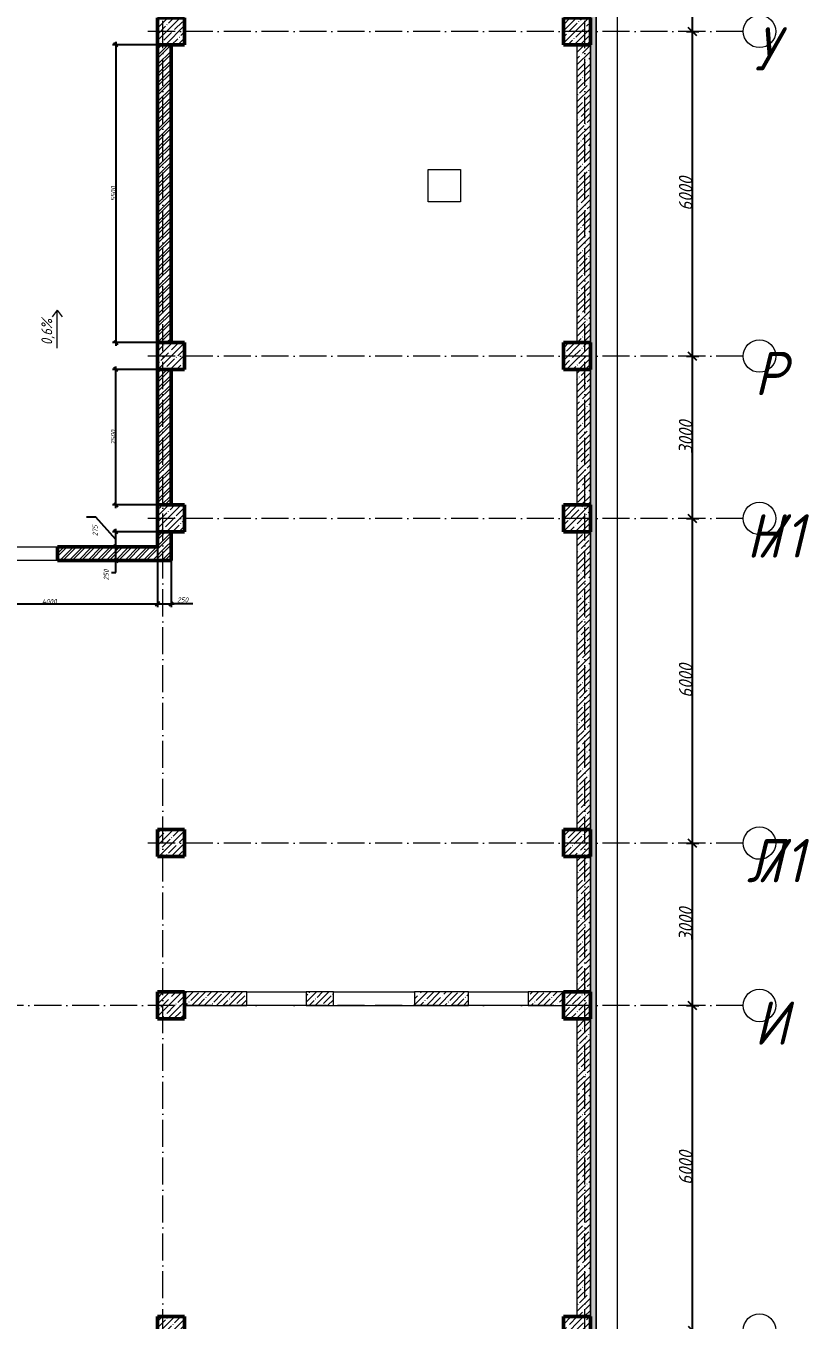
# Model space of a CAD drawing. Header units: millimetres. Extents: x -606178 to 312196, y -19338 to 632709.
# Drawn here: x -509250 to -494775, y 462310 to 486227 of the extents above; entities that cross this region are included whole.
import ezdxf

# ---------------------------------------------------------------- set-up
doc = ezdxf.new("R2010")
doc.units = ezdxf.units.MM
doc.linetypes.add('50_200_ШТРИХ_1Т_ш5_п1_п1_', pattern=[700, 500, -100, 0, -100])
for name, color, linetype, lineweight in [('A-____-____-DIMS', 7, 'Continuous', 9), ('A-DOOR-____-OTLN', 7, 'Continuous', 9), ('A-FLOR-____-OTLN', 7, 'Continuous', 9), ('A-WALL-____-MCUT', 7, 'Continuous', 13), ('A-WALL-____-MCUT-1', 7, 'Continuous', 9), ('A-WALL-____-MCUT-2', 7, 'Continuous', 50), ('A-WALL-____-MCUT-3', 7, 'Continuous', 9), ('A-WALL-____-OTLN', 7, 'Continuous', 9), ('A-WALL-____-PATT-1', 7, 'Continuous', 9), ('A-WALL-FNSH-MCUT-1', 7, 'Continuous', 9), ('G-____-____-DIMS', 7, 'Continuous', 9), ('S-COLS-____-MCUT', 7, 'Continuous', 50), ('S-COLS-____-OTLN', 7, 'Continuous', 9), ('S-GRID-____-IDEN', 7, 'Continuous', 9), ('S-GRID-____-OTLN-1', 7, '50_200_ШТРИХ_1Т_ш5_п1_п1_', 9)]:
    doc.layers.add(name, color=color, linetype=linetype, lineweight=lineweight)
for name, color, linetype, lineweight, true_color in [('A-DOOR-____-OTLN-1', 7, 'Continuous', 9, 0xffffff), ('A-WALL-____-OTLN-1', 7, 'Continuous', 9, 0x800000), ('A-WALL-____-PATT-2', 7, 'Continuous', 9, 0x787878)]:
    doc.layers.add(name, color=color, linetype=linetype, lineweight=lineweight, true_color=true_color)
doc.styles.add('ISOCPEUR_I', font='isocpeui.ttf', dxfattribs={"width": 0.9, "height": 2.5})
doc.styles.add('ISOCPEUR_I_5', font='isocpeui.ttf', dxfattribs={"width": 0.85, "height": 2.1})
doc.styles.add('ISOCPEUR_I_7', font='isocpeui.ttf', dxfattribs={"width": 0.9, "height": 90})
doc.styles.add('ISOCPEUR_I_9', font='isocpeui.ttf', dxfattribs={"width": 0.9, "height": 250})
doc.dimstyles.new('ISO-1_8_0_9К_СРЕДНИЙ_Кладочные', dxfattribs={"dimscale": 304.8, "dimtxt": 89.638306, "dimasz": 0.246063, "dimexe": 0.19685, "dimexo": 0, "dimgap": 0, "dimtad": 1, "dimdec": 3, "dimrnd": 0.001, "dimdsep": 46, "dimtxsty": 'ISOCPEUR_I_7', "dimblk1": 'OBLIQUE', "dimblk2": 'OBLIQUE', "dimsah": 1, "dimcen": 0.09, "dimdle": 0.19685, "dimazin": 0, "dimtfac": 1, "dimtdec": 4, "dimtix": 1, "dimtmove": 2, "dimatfit": 3, "dimfxl": 1, "dimtvp": 1, "dimtolj": 1, "dimtzin": 0, "dimarcsym": 2})
doc.dimstyles.new('ISO-1_8_0_9К_СРЕДНИЙ_Кладочные_2', dxfattribs={"dimscale": 304.8, "dimtxt": 89.638306, "dimasz": 0.246063, "dimexe": 0.19685, "dimexo": 0, "dimgap": 0, "dimtad": 1, "dimdec": 3, "dimrnd": 0.001, "dimdsep": 46, "dimtxsty": 'ISOCPEUR_I_7', "dimblk1": 'OBLIQUE', "dimblk2": 'OBLIQUE', "dimsah": 1, "dimcen": 0.09, "dimdle": 0.19685, "dimazin": 0, "dimtfac": 1, "dimtdec": 4, "dimtix": 1, "dimtmove": 1, "dimatfit": 3, "dimfxl": 1, "dimtvp": 1, "dimtolj": 1, "dimtzin": 0, "dimarcsym": 2})
doc.dimstyles.new('ISO-2_5_0_9К_БОЛЬШОЙ_ОСИ', dxfattribs={"dimscale": 304.8, "dimtxt": 248.995294, "dimasz": 0.492126, "dimexe": 0.393701, "dimexo": 0, "dimgap": 0, "dimtad": 1, "dimdec": 0, "dimzin": 0, "dimdsep": 46, "dimtxsty": 'ISOCPEUR_I_9', "dimblk1": 'OBLIQUE', "dimblk2": 'OBLIQUE', "dimsah": 1, "dimcen": 0.09, "dimdle": 0.393701, "dimazin": 0, "dimtfac": 1, "dimtdec": 4, "dimtix": 1, "dimtmove": 0, "dimatfit": 3, "dimfxl": 1, "dimtvp": 1, "dimtolj": 1, "dimtzin": 0, "dimarcsym": 2})
pattern_1 = [(45, (-600067.05, 451794.26), (-114.04925, 114.04925), []), (45, (-599953, 451794.26), (-114.04925, 114.04925), [201.612, -40.322, 3.353, -36.97])]
pattern_2 = [(45, (-600067.05, 451794.26), (-85.53659, 85.53659), []), (45, (-600010.02, 451794.26), (-85.53659, 85.53659), [])]

# ---------------------------------------------------------------- blocks, each defined once
blk = doc.blocks.new('BSC_Колонна _Прямоугольная - 500х500-V30-АР1_Кладочный план подвала в осях 1-64_А-ГГ')
at = {"layer": 'S-COLS-____-OTLN'}
h = blk.add_hatch(dxfattribs=at)
h.set_pattern_fill('FP_41', color=256, style=0, pattern_type=2)
h.set_pattern_definition([(45, (-101000, -16331.04), (-114.04925, 114.04925), []), (45, (-100885.95, -16331.04), (-114.04925, 114.04925), [201.613, -40.323, 3.353, -36.97])])
h.paths.add_polyline_path([(-250, -250), (250, -250), (250, 250), (-250, 250)], flags=0)
at = {"layer": 'S-COLS-____-MCUT'}
for p, q in [((250, 250), (-250, 250)), ((-250, 250), (-250, -250)), ((250, -250), (250, 250)), ((-250, -250), (250, -250))]:
    blk.add_line(p, q, dxfattribs=at)
blk = doc.blocks.new('BSC_Колонна _Прямоугольная - 500х500-V31-АР1_Кладочный план подвала в осях 1-64_А-ГГ')
at = {"layer": 'S-COLS-____-OTLN'}
h = blk.add_hatch(dxfattribs=at)
h.set_pattern_fill('FP_42', color=256, style=0, pattern_type=2)
h.set_pattern_definition([(45, (-93500, -16331.04), (-114.04925, 114.04925), []), (45, (-93385.95, -16331.04), (-114.04925, 114.04925), [201.613, -40.323, 3.353, -36.97])])
h.paths.add_polyline_path([(-250, -250), (250, -250), (250, 250), (-250, 250)], flags=0)
at = {"layer": 'S-COLS-____-MCUT'}
for p, q in [((250, 250), (-250, 250)), ((-250, 250), (-250, -250)), ((250, -250), (250, 250)), ((-250, -250), (250, -250))]:
    blk.add_line(p, q, dxfattribs=at)
blk = doc.blocks.new('BSC_Колонна _Прямоугольная - 500х500-V32-АР1_Кладочный план подвала в осях 1-64_А-ГГ')
at = {"layer": 'S-COLS-____-OTLN'}
h = blk.add_hatch(dxfattribs=at)
h.set_pattern_fill('FP_43', color=256, style=0, pattern_type=2)
h.set_pattern_definition([(45, (-101000, -25331.04), (-114.04925, 114.04925), []), (45, (-100885.95, -25331.04), (-114.04925, 114.04925), [201.613, -40.323, 3.353, -36.97])])
h.paths.add_polyline_path([(-250, -250), (250, -250), (250, 250), (-250, 250)], flags=0)
at = {"layer": 'S-COLS-____-MCUT'}
for p, q in [((250, 250), (-250, 250)), ((-250, 250), (-250, -250)), ((250, -250), (250, 250)), ((-250, -250), (250, -250))]:
    blk.add_line(p, q, dxfattribs=at)
blk = doc.blocks.new('BSC_Колонна _Прямоугольная - 500х500-V33-АР1_Кладочный план подвала в осях 1-64_А-ГГ')
at = {"layer": 'S-COLS-____-OTLN'}
h = blk.add_hatch(dxfattribs=at)
h.set_pattern_fill('FP_44', color=256, style=0, pattern_type=2)
h.set_pattern_definition([(45, (-93500, -25331.04), (-114.04925, 114.04925), []), (45, (-93385.95, -25331.04), (-114.04925, 114.04925), [201.613, -40.323, 3.353, -36.97])])
h.paths.add_polyline_path([(-250, -250), (250, -250), (250, 250), (-250, 250)], flags=0)
at = {"layer": 'S-COLS-____-MCUT'}
for p, q in [((250, 250), (-250, 250)), ((-250, 250), (-250, -250)), ((250, -250), (250, 250)), ((-250, -250), (250, -250))]:
    blk.add_line(p, q, dxfattribs=at)
blk = doc.blocks.new('BSC_Колонна _Прямоугольная - 500х500-V34-АР1_Кладочный план подвала в осях 1-64_А-ГГ')
at = {"layer": 'S-COLS-____-OTLN'}
h = blk.add_hatch(dxfattribs=at)
h.set_pattern_fill('FP_45', color=256, style=0, pattern_type=2)
h.set_pattern_definition([(45, (-101000, -34331.04), (-114.04925, 114.04925), []), (45, (-100885.95, -34331.04), (-114.04925, 114.04925), [201.613, -40.323, 3.353, -36.97])])
h.paths.add_polyline_path([(-250, -250), (250, -250), (250, 250), (-250, 250)], flags=0)
at = {"layer": 'S-COLS-____-MCUT'}
for p, q in [((250, 250), (-250, 250)), ((-250, 250), (-250, -250)), ((250, -250), (250, 250)), ((-250, -250), (250, -250))]:
    blk.add_line(p, q, dxfattribs=at)
blk = doc.blocks.new('BSC_Колонна _Прямоугольная - 500х500-V35-АР1_Кладочный план подвала в осях 1-64_А-ГГ')
at = {"layer": 'S-COLS-____-OTLN'}
h = blk.add_hatch(dxfattribs=at)
h.set_pattern_fill('FP_46', color=256, style=0, pattern_type=2)
h.set_pattern_definition([(45, (-93500, -34331.04), (-114.04925, 114.04925), []), (45, (-93385.95, -34331.04), (-114.04925, 114.04925), [201.613, -40.323, 3.353, -36.97])])
h.paths.add_polyline_path([(-250, -250), (250, -250), (250, 250), (-250, 250)], flags=0)
at = {"layer": 'S-COLS-____-MCUT'}
for p, q in [((250, 250), (-250, 250)), ((-250, 250), (-250, -250)), ((250, -250), (250, 250)), ((-250, -250), (250, -250))]:
    blk.add_line(p, q, dxfattribs=at)
blk = doc.blocks.new('BSC_Колонна _Прямоугольная - 500х500-V38-АР1_Кладочный план подвала в осях 1-64_А-ГГ')
at = {"layer": 'S-COLS-____-OTLN'}
h = blk.add_hatch(dxfattribs=at)
h.set_pattern_fill('FP_49', color=256, style=0, pattern_type=2)
h.set_pattern_definition([(45, (-101000, -19331.04), (-114.04925, 114.04925), []), (45, (-100885.95, -19331.04), (-114.04925, 114.04925), [201.613, -40.323, 3.353, -36.97])])
h.paths.add_polyline_path([(-250, -250), (250, -250), (250, 250), (-250, 250)], flags=0)
at = {"layer": 'S-COLS-____-MCUT'}
for p, q in [((250, 250), (-250, 250)), ((-250, 250), (-250, -250)), ((250, -250), (250, 250)), ((-250, -250), (250, -250))]:
    blk.add_line(p, q, dxfattribs=at)
blk = doc.blocks.new('BSC_Колонна _Прямоугольная - 500х500-V39-АР1_Кладочный план подвала в осях 1-64_А-ГГ')
at = {"layer": 'S-COLS-____-OTLN'}
h = blk.add_hatch(dxfattribs=at)
h.set_pattern_fill('FP_50', color=256, style=0, pattern_type=2)
h.set_pattern_definition([(45, (-93500, -19331.04), (-114.04925, 114.04925), []), (45, (-93385.95, -19331.04), (-114.04925, 114.04925), [201.613, -40.323, 3.353, -36.97])])
h.paths.add_polyline_path([(-250, -250), (250, -250), (250, 250), (-250, 250)], flags=0)
at = {"layer": 'S-COLS-____-MCUT'}
for p, q in [((250, 250), (-250, 250)), ((-250, 250), (-250, -250)), ((250, -250), (250, 250)), ((-250, -250), (250, -250))]:
    blk.add_line(p, q, dxfattribs=at)
blk = doc.blocks.new('BSC_Колонна _Прямоугольная - 500х500-V40-АР1_Кладочный план подвала в осях 1-64_А-ГГ')
at = {"layer": 'S-COLS-____-OTLN'}
h = blk.add_hatch(dxfattribs=at)
h.set_pattern_fill('FP_51', color=256, style=0, pattern_type=2)
h.set_pattern_definition([(45, (-101000, -28331.04), (-114.04925, 114.04925), []), (45, (-100885.95, -28331.04), (-114.04925, 114.04925), [201.613, -40.323, 3.353, -36.97])])
h.paths.add_polyline_path([(-250, -250), (250, -250), (250, 250), (-250, 250)], flags=0)
at = {"layer": 'S-COLS-____-MCUT'}
for p, q in [((250, 250), (-250, 250)), ((-250, 250), (-250, -250)), ((250, -250), (250, 250)), ((-250, -250), (250, -250))]:
    blk.add_line(p, q, dxfattribs=at)
blk = doc.blocks.new('BSC_Колонна _Прямоугольная - 500х500-V41-АР1_Кладочный план подвала в осях 1-64_А-ГГ')
at = {"layer": 'S-COLS-____-OTLN'}
h = blk.add_hatch(dxfattribs=at)
h.set_pattern_fill('FP_52', color=256, style=0, pattern_type=2)
h.set_pattern_definition([(45, (-93500, -28331.04), (-114.04925, 114.04925), []), (45, (-93385.95, -28331.04), (-114.04925, 114.04925), [201.613, -40.323, 3.353, -36.97])])
h.paths.add_polyline_path([(-250, -250), (250, -250), (250, 250), (-250, 250)], flags=0)
at = {"layer": 'S-COLS-____-MCUT'}
for p, q in [((250, 250), (-250, 250)), ((-250, 250), (-250, -250)), ((250, -250), (250, 250)), ((-250, -250), (250, -250))]:
    blk.add_line(p, q, dxfattribs=at)
blk = doc.blocks.new('BSC_Колонна _Прямоугольная - 500х500-V81-АР1_Кладочный план подвала в осях 1-64_А-ГГ')
at = {"layer": 'S-COLS-____-OTLN'}
h = blk.add_hatch(dxfattribs=at)
h.set_pattern_fill('FP_93', color=256, style=0, pattern_type=2)
h.set_pattern_definition([(45, (-101000, -10331.04), (-114.04925, 114.04925), []), (45, (-100885.95, -10331.04), (-114.04925, 114.04925), [201.613, -40.323, 3.353, -36.97])])
h.paths.add_polyline_path([(-250, -250), (250, -250), (250, 250), (-250, 250)], flags=0)
at = {"layer": 'S-COLS-____-MCUT'}
for p, q in [((250, 250), (-250, 250)), ((-250, 250), (-250, -250)), ((250, -250), (250, 250)), ((-250, -250), (250, -250))]:
    blk.add_line(p, q, dxfattribs=at)
blk = doc.blocks.new('BSC_Колонна _Прямоугольная - 500х500-V82-АР1_Кладочный план подвала в осях 1-64_А-ГГ')
at = {"layer": 'S-COLS-____-OTLN'}
h = blk.add_hatch(dxfattribs=at)
h.set_pattern_fill('FP_94', color=256, style=0, pattern_type=2)
h.set_pattern_definition([(45, (-93500, -10331.04), (-114.04925, 114.04925), []), (45, (-93385.95, -10331.04), (-114.04925, 114.04925), [201.613, -40.323, 3.353, -36.97])])
h.paths.add_polyline_path([(-250, -250), (250, -250), (250, 250), (-250, 250)], flags=0)
at = {"layer": 'S-COLS-____-MCUT'}
for p, q in [((250, 250), (-250, 250)), ((-250, 250), (-250, -250)), ((250, -250), (250, 250)), ((-250, -250), (250, -250))]:
    blk.add_line(p, q, dxfattribs=at)
blk = doc.blocks.new('Проем_Дверь_Прямоугольный - 1500х2200h_проемы без заполнения-26839827-АР1_Кладочный план подвала в осях 1-64_А-ГГ')
at = {"layer": 'A-DOOR-____-OTLN-1'}
for p, q in [((750, 125), (-750, 125)), ((750, -125), (-750, -125))]:
    blk.add_line(p, q, dxfattribs=at)
blk = doc.blocks.new('Ось сетки - Круг_Ø6_00__ISO-2_5_0_9K_-25732049-АР1_Кладочный план подвала в осях 1-64_А-ГГ')
at = {"layer": 'S-GRID-____-IDEN'}
blk.add_circle((0, 0), 3, dxfattribs=at)
blk = doc.blocks.new('_Oblique')
at = {"color": 0, "linetype": 'ByBlock', "lineweight": -2}
blk.add_line((-0.5, -0.5), (0.5, 0.5), dxfattribs=at)
blk = doc.blocks.new('*D4020')
at = {"layer": 'A-____-____-DIMS', "color": 0, "lineweight": -2, "transparency": 16777216}
for p, q in [((-497039, 468125), (-496813, 468125)), ((-496933, 462005), (-496933, 468245)), ((-497039, 462125), (-496813, 462125))]:
    blk.add_line(p, q, dxfattribs=at)
at = {"layer": 'Defpoints', "color": 0, "transparency": 16777216}
for p in [(-497039, 468125), (-496933, 468125), (-497039, 462125)]:
    blk.add_point(p, dxfattribs=at)
at = {"layer": 'A-____-____-DIMS', "color": 0, "lineweight": -2, "transparency": 16777216, "xscale": 150, "yscale": 150, "zscale": 150}
for p, rotation in [((-496933, 468125), 90), ((-496933, 462125), 270)]:
    blk.add_blockref('_Oblique', p, dxfattribs=dict(at, rotation=rotation))
at = {"layer": 'A-____-____-DIMS', "color": 0, "transparency": 16777216, "insert": (-497058, 465125), "char_height": 250, "width": 758.48, "attachment_point": 5, "rotation": 90, "style": 'ISOCPEUR_I_9'}
blk.add_mtext('\\A1;6000', dxfattribs=at)
blk = doc.blocks.new('*D4021')
at = {"layer": 'A-____-____-DIMS', "color": 0, "lineweight": -2, "transparency": 16777216}
for p, q in [((-496933, 468005), (-496933, 471245)), ((-497039, 471125), (-496813, 471125)), ((-497039, 468125), (-496813, 468125))]:
    blk.add_line(p, q, dxfattribs=at)
at = {"layer": 'Defpoints', "color": 0, "transparency": 16777216}
for p in [(-497039, 471125), (-496933, 471125), (-497039, 468125)]:
    blk.add_point(p, dxfattribs=at)
at = {"layer": 'A-____-____-DIMS', "color": 0, "lineweight": -2, "transparency": 16777216, "xscale": 150, "yscale": 150, "zscale": 150}
for p, rotation in [((-496933, 471125), 90), ((-496933, 468125), 270)]:
    blk.add_blockref('_Oblique', p, dxfattribs=dict(at, rotation=rotation))
at = {"layer": 'A-____-____-DIMS', "color": 0, "transparency": 16777216, "insert": (-497058, 469625), "char_height": 250, "width": 758.48, "attachment_point": 5, "rotation": 90, "style": 'ISOCPEUR_I_9'}
blk.add_mtext('\\A1;3000', dxfattribs=at)
blk = doc.blocks.new('*D4022')
at = {"layer": 'A-____-____-DIMS', "color": 0, "lineweight": -2, "transparency": 16777216}
for p, q in [((-496933, 471005), (-496933, 477245)), ((-497039, 477125), (-496813, 477125)), ((-497039, 471125), (-496813, 471125))]:
    blk.add_line(p, q, dxfattribs=at)
at = {"layer": 'Defpoints', "color": 0, "transparency": 16777216}
for p in [(-497039, 477125), (-496933, 477125), (-497039, 471125)]:
    blk.add_point(p, dxfattribs=at)
at = {"layer": 'A-____-____-DIMS', "color": 0, "lineweight": -2, "transparency": 16777216, "xscale": 150, "yscale": 150, "zscale": 150}
for p, rotation in [((-496933, 477125), 90), ((-496933, 471125), 270)]:
    blk.add_blockref('_Oblique', p, dxfattribs=dict(at, rotation=rotation))
at = {"layer": 'A-____-____-DIMS', "color": 0, "transparency": 16777216, "insert": (-497058, 474125), "char_height": 250, "width": 758.48, "attachment_point": 5, "rotation": 90, "style": 'ISOCPEUR_I_9'}
blk.add_mtext('\\A1;6000', dxfattribs=at)
blk = doc.blocks.new('*D4023')
at = {"layer": 'A-____-____-DIMS', "color": 0, "lineweight": -2, "transparency": 16777216}
for p, q in [((-496933, 477005), (-496933, 480245)), ((-497039, 480125), (-496813, 480125)), ((-497039, 477125), (-496813, 477125))]:
    blk.add_line(p, q, dxfattribs=at)
at = {"layer": 'Defpoints', "color": 0, "transparency": 16777216}
for p in [(-497039, 480125), (-496933, 480125), (-497039, 477125)]:
    blk.add_point(p, dxfattribs=at)
at = {"layer": 'A-____-____-DIMS', "color": 0, "lineweight": -2, "transparency": 16777216, "xscale": 150, "yscale": 150, "zscale": 150}
for p, rotation in [((-496933, 480125), 90), ((-496933, 477125), 270)]:
    blk.add_blockref('_Oblique', p, dxfattribs=dict(at, rotation=rotation))
at = {"layer": 'A-____-____-DIMS', "color": 0, "transparency": 16777216, "insert": (-497058, 478625), "char_height": 250, "width": 758.48, "attachment_point": 5, "rotation": 90, "style": 'ISOCPEUR_I_9'}
blk.add_mtext('\\A1;3000', dxfattribs=at)
blk = doc.blocks.new('*D4024')
at = {"layer": 'A-____-____-DIMS', "color": 0, "lineweight": -2, "transparency": 16777216}
for p, q in [((-496933, 480005), (-496933, 486245)), ((-497039, 486125), (-496813, 486125)), ((-497039, 480125), (-496813, 480125))]:
    blk.add_line(p, q, dxfattribs=at)
at = {"layer": 'Defpoints', "color": 0, "transparency": 16777216}
for p in [(-497039, 486125), (-496933, 486125), (-497039, 480125)]:
    blk.add_point(p, dxfattribs=at)
at = {"layer": 'A-____-____-DIMS', "color": 0, "lineweight": -2, "transparency": 16777216, "xscale": 150, "yscale": 150, "zscale": 150}
for p, rotation in [((-496933, 486125), 90), ((-496933, 480125), 270)]:
    blk.add_blockref('_Oblique', p, dxfattribs=dict(at, rotation=rotation))
at = {"layer": 'A-____-____-DIMS', "color": 0, "transparency": 16777216, "insert": (-497058, 483125), "char_height": 250, "width": 758.48, "attachment_point": 5, "rotation": 90, "style": 'ISOCPEUR_I_9'}
blk.add_mtext('\\A1;6000', dxfattribs=at)
blk = doc.blocks.new('*D4025')
at = {"layer": 'A-____-____-DIMS', "color": 0, "lineweight": -2, "transparency": 16777216}
for p, q in [((-497039, 489125), (-496813, 489125)), ((-496933, 486005), (-496933, 489245)), ((-497039, 486125), (-496813, 486125))]:
    blk.add_line(p, q, dxfattribs=at)
at = {"layer": 'Defpoints', "color": 0, "transparency": 16777216}
for p in [(-497039, 489125), (-496933, 489125), (-497039, 486125)]:
    blk.add_point(p, dxfattribs=at)
at = {"layer": 'A-____-____-DIMS', "color": 0, "lineweight": -2, "transparency": 16777216, "xscale": 150, "yscale": 150, "zscale": 150}
for p, rotation in [((-496933, 489125), 90), ((-496933, 486125), 270)]:
    blk.add_blockref('_Oblique', p, dxfattribs=dict(at, rotation=rotation))
at = {"layer": 'A-____-____-DIMS', "color": 0, "transparency": 16777216, "insert": (-497058, 487625), "char_height": 250, "width": 758.48, "attachment_point": 5, "rotation": 90, "style": 'ISOCPEUR_I_9'}
blk.add_mtext('\\A1;3000', dxfattribs=at)
blk = doc.blocks.new('*D4098')
at = {"layer": 'A-____-____-DIMS', "color": 0, "lineweight": -2, "transparency": 16777216}
for p, q in [((-506817, 485875), (-507650, 485875)), ((-507590, 485935), (-507590, 480315)), ((-506817, 480375), (-507650, 480375))]:
    blk.add_line(p, q, dxfattribs=at)
at = {"layer": 'Defpoints', "color": 0, "transparency": 16777216}
for p in [(-506817, 485875), (-507590, 480375), (-506817, 480375)]:
    blk.add_point(p, dxfattribs=at)
at = {"layer": 'A-____-____-DIMS', "color": 0, "lineweight": -2, "transparency": 16777216, "xscale": 75, "yscale": 75, "zscale": 75}
for p, rotation in [((-507590, 485875), 90), ((-507590, 480375), 270)]:
    blk.add_blockref('_Oblique', p, dxfattribs=dict(at, rotation=rotation))
at = {"layer": 'A-____-____-DIMS', "color": 0, "transparency": 16777216, "insert": (-507635, 483125), "char_height": 90, "width": 546.1, "attachment_point": 5, "rotation": 90, "style": 'ISOCPEUR_I_7'}
blk.add_mtext('\\A1;5500', dxfattribs=at)
blk = doc.blocks.new('*D4099')
at = {"layer": 'A-____-____-DIMS', "color": 0, "lineweight": -2, "transparency": 16777216}
for p, q in [((-506817, 479875), (-507650, 479875)), ((-507590, 477315), (-507590, 479935)), ((-506817, 477375), (-507650, 477375))]:
    blk.add_line(p, q, dxfattribs=at)
at = {"layer": 'Defpoints', "color": 0, "transparency": 16777216}
for p in [(-507590, 479875), (-506817, 479875), (-506817, 477375)]:
    blk.add_point(p, dxfattribs=at)
at = {"layer": 'A-____-____-DIMS', "color": 0, "lineweight": -2, "transparency": 16777216, "xscale": 75, "yscale": 75, "zscale": 75}
for p, rotation in [((-507590, 479875), 90), ((-507590, 477375), 270)]:
    blk.add_blockref('_Oblique', p, dxfattribs=dict(at, rotation=rotation))
at = {"layer": 'A-____-____-DIMS', "color": 0, "transparency": 16777216, "insert": (-507635, 478625), "char_height": 90, "width": 546.1, "attachment_point": 5, "rotation": 90, "style": 'ISOCPEUR_I_7'}
blk.add_mtext('\\A1;2500', dxfattribs=at)
blk = doc.blocks.new('*D4100')
at = {"layer": 'A-____-____-DIMS', "color": 0, "lineweight": -2, "transparency": 16777216}
for p, q in [((-507590, 476290), (-507590, 476660)), ((-507696, 476600), (-507530, 476600)), ((-507696, 476350), (-507530, 476350)), ((-507590, 476125), (-507590, 476350)), ((-507665, 476125), (-507590, 476125))]:
    blk.add_line(p, q, dxfattribs=at)
at = {"layer": 'Defpoints', "color": 0, "transparency": 16777216}
for p in [(-507696, 476600), (-507590, 476600), (-507696, 476350)]:
    blk.add_point(p, dxfattribs=at)
at = {"layer": 'A-____-____-DIMS', "color": 0, "lineweight": -2, "transparency": 16777216, "xscale": 75, "yscale": 75, "zscale": 75}
for p, rotation in [((-507590, 476600), 90), ((-507590, 476350), 270)]:
    blk.add_blockref('_Oblique', p, dxfattribs=dict(at, rotation=rotation))
at = {"layer": 'A-____-____-DIMS', "color": 0, "transparency": 16777216, "insert": (-507811, 475980), "char_height": 90, "width": 409.58, "attachment_point": 1, "rotation": 90, "line_spacing_factor": 1.149209, "style": 'ISOCPEUR_I_7'}
blk.add_mtext('\\A1;250', dxfattribs=at)
blk = doc.blocks.new('*D4101')
at = {"layer": 'A-____-____-DIMS', "color": 0, "lineweight": -2, "transparency": 16777216}
for p, q in [((-507956, 477147), (-508131, 477147)), ((-507590, 476738), (-507956, 477147)), ((-507590, 476540), (-507590, 476935)), ((-506817, 476875), (-507650, 476875)), ((-507696, 476600), (-507530, 476600))]:
    blk.add_line(p, q, dxfattribs=at)
at = {"layer": 'Defpoints', "color": 0, "transparency": 16777216}
for p in [(-507590, 476875), (-506817, 476875), (-507696, 476600)]:
    blk.add_point(p, dxfattribs=at)
at = {"layer": 'A-____-____-DIMS', "color": 0, "lineweight": -2, "transparency": 16777216, "xscale": 75, "yscale": 75, "zscale": 75}
for p, rotation in [((-507590, 476875), 90), ((-507590, 476600), 270)]:
    blk.add_blockref('_Oblique', p, dxfattribs=dict(at, rotation=rotation))
at = {"layer": 'A-____-____-DIMS', "color": 0, "transparency": 16777216, "insert": (-508016, 476797), "char_height": 90, "width": 409.58, "attachment_point": 1, "rotation": 90, "line_spacing_factor": 1.149209, "style": 'ISOCPEUR_I_7'}
blk.add_mtext('\\A1;275', dxfattribs=at)
blk = doc.blocks.new('*D4104')
at = {"layer": 'A-____-____-DIMS', "color": 0, "lineweight": -2, "transparency": 16777216}
for p, q in [((-506817, 476600), (-506817, 475485)), ((-510817, 476350), (-510817, 475485)), ((-510877, 475545), (-506757, 475545))]:
    blk.add_line(p, q, dxfattribs=at)
at = {"layer": 'Defpoints', "color": 0, "transparency": 16777216}
for p in [(-506817, 476600), (-510817, 476350), (-506817, 475545)]:
    blk.add_point(p, dxfattribs=at)
at = {"layer": 'A-____-____-DIMS', "color": 0, "lineweight": -2, "transparency": 16777216, "xscale": 75, "yscale": 75, "zscale": 75, "rotation": 180}
blk.add_blockref('_Oblique', (-510817, 475545), dxfattribs=at)
at = {"layer": 'A-____-____-DIMS', "color": 0, "lineweight": -2, "transparency": 16777216, "xscale": 75, "yscale": 75, "zscale": 75}
blk.add_blockref('_Oblique', (-506817, 475545), dxfattribs=at)
at = {"layer": 'A-____-____-DIMS', "color": 0, "transparency": 16777216, "insert": (-508817, 475590), "char_height": 90, "width": 562.65, "attachment_point": 5, "style": 'ISOCPEUR_I_7'}
blk.add_mtext('\\A1;4000', dxfattribs=at)
blk = doc.blocks.new('*D4105')
at = {"layer": 'A-____-____-DIMS', "color": 0, "lineweight": -2, "transparency": 16777216}
for p, q in [((-506817, 476600), (-506817, 475485)), ((-506567, 476350), (-506567, 475485)), ((-506877, 475545), (-506507, 475545)), ((-506163, 475545), (-506567, 475545))]:
    blk.add_line(p, q, dxfattribs=at)
at = {"layer": 'Defpoints', "color": 0, "transparency": 16777216}
for p in [(-506817, 476600), (-506567, 476350), (-506567, 475545)]:
    blk.add_point(p, dxfattribs=at)
at = {"layer": 'A-____-____-DIMS', "color": 0, "lineweight": -2, "transparency": 16777216, "xscale": 75, "yscale": 75, "zscale": 75, "rotation": 180}
blk.add_blockref('_Oblique', (-506817, 475545), dxfattribs=at)
at = {"layer": 'A-____-____-DIMS', "color": 0, "lineweight": -2, "transparency": 16777216, "xscale": 75, "yscale": 75, "zscale": 75}
blk.add_blockref('_Oblique', (-506567, 475545), dxfattribs=at)
at = {"layer": 'A-____-____-DIMS', "color": 0, "transparency": 16777216, "insert": (-506454, 475665), "char_height": 90, "width": 409.58, "attachment_point": 1, "line_spacing_factor": 1.149209, "style": 'ISOCPEUR_I_7'}
blk.add_mtext('\\A1;250', dxfattribs=at)

msp = doc.modelspace()

# ---------------------------------------------------------------- hatches: boundary and pattern name
at = {"layer": 'A-WALL-____-PATT-1'}
h = msp.add_hatch(dxfattribs=at)
h.set_pattern_fill('FP_91', color=256, style=0, pattern_type=2)
h.set_pattern_definition([(0, (-600067.05, 451794.26), (120.968, 69.841), [80.645, -161.29]), (120, (-600067.05, 451794.26), (-120.96808, 69.84086), [80.645, -161.29]), (60, (-600067.05, 451794.26), (-8e-05, 139.68186), [0, -161.29, 80.645, 0])])
h.paths.add_polyline_path([(-498715.047, 449873.3011), (-498715.047, 499295.4397), (-498815.047, 499295.4397), (-498815.047, 449873.3011)], flags=0)
h = msp.add_hatch(dxfattribs=at)
h.set_pattern_fill('FP_1', color=256, style=0, pattern_type=2)
h.set_pattern_definition(pattern_1)
h.paths.add_polyline_path([(-498817.047, 480375.3011), (-498817.047, 485875.3011), (-499067.047, 485875.3011), (-499067.047, 480375.3011)], flags=0)
h = msp.add_hatch(dxfattribs=at)
h.set_pattern_fill('FP_1', color=256, style=0, pattern_type=2)
h.set_pattern_definition(pattern_1)
h.paths.add_polyline_path([(-498817.047, 477375.3011), (-498817.047, 479875.3011), (-499067.047, 479875.3011), (-499067.047, 477375.3011)], flags=0)
h = msp.add_hatch(dxfattribs=at)
h.set_pattern_fill('FP_1', color=256, style=0, pattern_type=2)
h.set_pattern_definition(pattern_1)
h.paths.add_polyline_path([(-498817.047, 471375.3011), (-498817.047, 476875.3011), (-499067.047, 476875.3011), (-499067.047, 471375.3011)], flags=0)
h = msp.add_hatch(dxfattribs=at)
h.set_pattern_fill('FP_1', color=256, style=0, pattern_type=2)
h.set_pattern_definition(pattern_1)
h.paths.add_polyline_path([(-498817.047, 468375.3011), (-498817.047, 470875.3011), (-499067.047, 470875.3011), (-499067.047, 468375.3011)], flags=0)
h = msp.add_hatch(dxfattribs=at)
h.set_pattern_fill('FP_1', color=256, style=0, pattern_type=2)
h.set_pattern_definition(pattern_1)
h.paths.add_polyline_path([(-499969.3526, 468125.3011), (-499317.047, 468125.3011), (-499317.047, 468375.3011), (-499969.3526, 468375.3011)], flags=0)
h.paths.add_polyline_path([(-502067.047, 468125.3011), (-501069.3526, 468125.3011), (-501069.3526, 468375.3011), (-502067.047, 468375.3011)], flags=0)
h.paths.add_polyline_path([(-504067.9775, 468125.3011), (-503567.047, 468125.3011), (-503567.047, 468375.3011), (-504067.9775, 468375.3011)], flags=0)
h.paths.add_polyline_path([(-506317.047, 468125.3011), (-505167.9775, 468125.3011), (-505167.9775, 468375.3011), (-506317.047, 468375.3011)], flags=0)
h = msp.add_hatch(dxfattribs=at)
h.set_pattern_fill('FP_1', color=256, style=0, pattern_type=2)
h.set_pattern_definition(pattern_1)
h.paths.add_polyline_path([(-498817.047, 462375.3011), (-498817.047, 467875.3011), (-499067.047, 467875.3011), (-499067.047, 462375.3011)], flags=0)
at = {"layer": 'A-WALL-____-PATT-2'}
h = msp.add_hatch(dxfattribs=at)
h.set_pattern_fill('FP_5', color=256, style=0, pattern_type=2)
h.set_pattern_definition(pattern_2)
h.paths.add_polyline_path([(-506567.047, 480375.3011), (-506567.047, 485875.3011), (-506817.047, 485875.3011), (-506817.047, 480375.3011)], flags=0)
h = msp.add_hatch(dxfattribs=at)
h.set_pattern_fill('FP_5', color=256, style=0, pattern_type=2)
h.set_pattern_definition(pattern_2)
h.paths.add_polyline_path([(-506567.047, 477375.3011), (-506567.047, 479875.3011), (-506817.047, 479875.3011), (-506817.047, 477375.3011)], flags=0)
h = msp.add_hatch(dxfattribs=at)
h.set_pattern_fill('FP_5', color=256, style=0, pattern_type=2)
h.set_pattern_definition(pattern_2)
h.paths.add_polyline_path([(-506567.047, 476600.3011), (-506567.047, 476875.3011), (-506817.047, 476875.3011), (-506817.047, 476600.3011)], flags=0)
h = msp.add_hatch(dxfattribs=at)
h.set_pattern_fill('FP_5', color=256, style=0, pattern_type=2)
h.set_pattern_definition(pattern_2)
h.paths.add_polyline_path([(-506567.047, 476350.3011), (-506567.047, 476600.3011), (-508667.047, 476600.3011), (-508667.047, 476350.3011), (-508172.247, 476350.3011)], flags=0)
h.paths.add_polyline_path([(-509867.047, 476350.3011), (-509867.047, 476600.3011), (-510817.047, 476600.3011), (-510817.047, 476350.3011)], flags=0)

# ---------------------------------------------------------------- linework, layer by layer
at = {"layer": 'A-FLOR-____-OTLN'}
for p, q in [((-498317.047, 449375.3011), (-498317.047, 498575.3011)), ((-501817.6238, 482974.7886), (-501817.6238, 483574.7886)), ((-501817.6238, 483574.7886), (-501217.6238, 483574.7886)), ((-501217.6238, 483574.7886), (-501217.6238, 482974.7886)), ((-501217.6238, 482974.7886), (-501817.6238, 482974.7886))]:
    msp.add_line(p, q, dxfattribs=at)
at = {"layer": 'A-WALL-____-MCUT'}
for p, q in [((-498715.047, 499295.4397), (-498715.047, 449773.3011)), ((-498707.047, 449765.3011), (-498707.047, 499295.4397))]:
    msp.add_line(p, q, dxfattribs=at)
at = {"layer": 'A-WALL-____-MCUT-1'}
for p, q in [((-499067.047, 485875.3011), (-499067.047, 480375.3011)), ((-498817.047, 480375.3011), (-498817.047, 485875.3011)), ((-499067.047, 479875.3011), (-499067.047, 477375.3011)), ((-498817.047, 477375.3011), (-498817.047, 479875.3011)), ((-499067.047, 476875.3011), (-499067.047, 471375.3011)), ((-498817.047, 471375.3011), (-498817.047, 476875.3011)), ((-499067.047, 470875.3011), (-499067.047, 468375.3011)), ((-498817.047, 468375.3011), (-498817.047, 470875.3011)), ((-505167.9775, 468375.3011), (-506317.047, 468375.3011)), ((-505167.9775, 468125.3011), (-505167.9775, 468375.3011)), ((-503567.047, 468375.3011), (-504067.9775, 468375.3011)), ((-504067.9775, 468375.3011), (-504067.9775, 468125.3011)), ((-503567.047, 468125.3011), (-503567.047, 468375.3011)), ((-501069.3526, 468375.3011), (-502067.047, 468375.3011)), ((-502067.047, 468375.3011), (-502067.047, 468125.3011)), ((-501069.3526, 468125.3011), (-501069.3526, 468375.3011)), ((-499317.047, 468375.3011), (-499969.3526, 468375.3011)), ((-499969.3526, 468375.3011), (-499969.3526, 468125.3011)), ((-506317.047, 468125.3011), (-505167.9775, 468125.3011)), ((-504067.9775, 468125.3011), (-503567.047, 468125.3011)), ((-502067.047, 468125.3011), (-501069.3526, 468125.3011)), ((-499969.3526, 468125.3011), (-499317.047, 468125.3011)), ((-499067.047, 467875.3011), (-499067.047, 462375.3011)), ((-498817.047, 462375.3011), (-498817.047, 467875.3011))]:
    msp.add_line(p, q, dxfattribs=at)
at = {"layer": 'A-WALL-____-MCUT-2'}
for p, q in [((-506817.047, 485875.3011), (-506817.047, 480375.3011)), ((-506567.047, 480375.3011), (-506567.047, 485875.3011)), ((-506817.047, 479875.3011), (-506817.047, 477375.3011)), ((-506567.047, 477375.3011), (-506567.047, 479875.3011)), ((-506817.047, 476875.3011), (-506817.047, 476600.3011)), ((-506567.047, 476350.3011), (-506567.047, 476875.3011)), ((-506817.047, 476600.3011), (-508667.047, 476600.3011)), ((-508667.047, 476600.3011), (-508667.047, 476350.3011)), ((-508667.047, 476350.3011), (-506567.047, 476350.3011))]:
    msp.add_line(p, q, dxfattribs=at)
at = {"layer": 'A-WALL-____-MCUT-3'}
msp.add_line((-498815.047, 499295.4397), (-498815.047, 449873.3011), dxfattribs=at)
at = {"layer": 'A-WALL-____-OTLN'}
for p, q in [((-505167.9775, 468375.3011), (-504067.9775, 468375.3011)), ((-501069.3526, 468375.3011), (-499969.3526, 468375.3011)), ((-504067.9775, 468125.3011), (-505167.9775, 468125.3011)), ((-499969.3526, 468125.3011), (-501069.3526, 468125.3011))]:
    msp.add_line(p, q, dxfattribs=at)
at = {"layer": 'A-WALL-____-OTLN-1'}
for p, q in [((-509867.047, 476600.3011), (-508667.047, 476600.3011)), ((-508667.047, 476350.3011), (-509867.047, 476350.3011))]:
    msp.add_line(p, q, dxfattribs=at)
at = {"layer": 'A-WALL-FNSH-MCUT-1'}
for p, q in [((-498817.047, 485875.3011), (-498817.047, 480375.3011)), ((-498817.047, 479875.3011), (-498817.047, 477375.3011)), ((-498817.047, 476875.3011), (-498817.047, 471375.3011)), ((-498817.047, 470875.3011), (-498817.047, 468375.3011)), ((-498817.047, 467875.3011), (-498817.047, 462375.3011))]:
    msp.add_line(p, q, dxfattribs=at)
at = {"layer": 'G-____-____-DIMS'}
for p, q in [((-508672.2889, 480972.3848), (-508764.3682, 480852.3848)), ((-508672.2889, 480972.3848), (-508580.2097, 480852.3848)), ((-508672.2889, 480272.3848), (-508672.2889, 480972.3848))]:
    msp.add_line(p, q, dxfattribs=at)
at = {"layer": 'S-GRID-____-OTLN-1'}
for p, q in [((-506717.047, 447311.6528), (-506717.047, 501675.2188)), ((-498917.047, 447311.6528), (-498917.047, 501675.2188)), ((-495992.6403, 486125.3011), (-507045.7826, 486125.3011)), ((-495992.6403, 480125.3011), (-507045.7826, 480125.3011)), ((-495992.6403, 477125.3011), (-507045.7826, 477125.3011)), ((-495992.6403, 471125.3011), (-507045.7826, 471125.3011)), ((-495992.6403, 468125.3011), (-532740.2765, 468125.3011))]:
    msp.add_line(p, q, dxfattribs=at)

# ---------------------------------------------------------------- block references
at = {"layer": 'A-DOOR-____-OTLN', "rotation": 180}
msp.add_blockref('Проем_Дверь_Прямоугольный - 1500х2200h_проемы без заполнения-26839827-АР1_Кладочный план подвала в осях 1-64_А-ГГ', (-502817.047, 468250.3011), dxfattribs=at)
at = {"layer": 'S-COLS-____-OTLN'}
for name, p in [('BSC_Колонна _Прямоугольная - 500х500-V35-АР1_Кладочный план подвала в осях 1-64_А-ГГ', (-506567.047, 486125.3011)), ('BSC_Колонна _Прямоугольная - 500х500-V34-АР1_Кладочный план подвала в осях 1-64_А-ГГ', (-499067.047, 486125.3011)), ('BSC_Колонна _Прямоугольная - 500х500-V41-АР1_Кладочный план подвала в осях 1-64_А-ГГ', (-506567.047, 480125.3011)), ('BSC_Колонна _Прямоугольная - 500х500-V40-АР1_Кладочный план подвала в осях 1-64_А-ГГ', (-499067.047, 480125.3011)), ('BSC_Колонна _Прямоугольная - 500х500-V33-АР1_Кладочный план подвала в осях 1-64_А-ГГ', (-506567.047, 477125.3011)), ('BSC_Колонна _Прямоугольная - 500х500-V32-АР1_Кладочный план подвала в осях 1-64_А-ГГ', (-499067.047, 477125.3011)), ('BSC_Колонна _Прямоугольная - 500х500-V39-АР1_Кладочный план подвала в осях 1-64_А-ГГ', (-506567.047, 471125.3011)), ('BSC_Колонна _Прямоугольная - 500х500-V38-АР1_Кладочный план подвала в осях 1-64_А-ГГ', (-499067.047, 471125.3011)), ('BSC_Колонна _Прямоугольная - 500х500-V31-АР1_Кладочный план подвала в осях 1-64_А-ГГ', (-506567.047, 468125.3011)), ('BSC_Колонна _Прямоугольная - 500х500-V30-АР1_Кладочный план подвала в осях 1-64_А-ГГ', (-499067.047, 468125.3011)), ('BSC_Колонна _Прямоугольная - 500х500-V82-АР1_Кладочный план подвала в осях 1-64_А-ГГ', (-506567.047, 462125.3011)), ('BSC_Колонна _Прямоугольная - 500х500-V81-АР1_Кладочный план подвала в осях 1-64_А-ГГ', (-499067.047, 462125.3011))]:
    msp.add_blockref(name, p, dxfattribs=at)
at = {"layer": 'S-GRID-____-IDEN', "xscale": 99.99999999999993, "yscale": 99.99999999999993, "zscale": 99.99999999999993}
for p, rotation in [((-495692.6403, 486125.3011), 89.9999999999998), ((-495692.6403, 480125.3011), 89.9999999999998), ((-495692.6403, 477125.3011), 89.9999999999998), ((-495692.6403, 471125.3011), 89.99999999999982), ((-495692.6403, 468125.3011), 89.99999999999982), ((-495692.6403, 462125.3011), 89.99999999999982)]:
    msp.add_blockref('Ось сетки - Круг_Ø6_00__ISO-2_5_0_9K_-25732049-АР1_Кладочный план подвала в осях 1-64_А-ГГ', p, dxfattribs=dict(at, rotation=rotation))

# ---------------------------------------------------------------- texts
at = {"layer": 'G-____-____-DIMS', "insert": (-508963.5801, 480327.5841), "char_height": 200, "width": 707.521631, "attachment_point": 1, "rotation": 90, "line_spacing_factor": 1.149209, "style": 'ISOCPEUR_I_5'}
msp.add_mtext('0,6%', dxfattribs=at)
at = {"layer": 'S-GRID-____-IDEN', "char_height": 800, "attachment_point": 1, "style": 'ISOCPEUR_I'}
for s, insert, width in [('\\fISOCPEUR|b0|i1|c204|p34|;\\W.9;У', (-495785.4608, 486201.377), 223.670812), ('\\fISOCPEUR|b0|i1|c204|p34|;\\W.9;Р', (-495785.4608, 480201.377), 223.670812), ('\\fISOCPEUR|b0|i1|c204|p34|;\\W.9;Н', (-495928.1108, 477201.377), 223.670812), ('/1', (-495743.5639, 477201.377), 346.329), ('\\fISOCPEUR|b0|i1|c204|p34|;\\W.9;Л', (-495928.1108, 471201.377), 223.670812), ('/1', (-495743.5639, 471201.377), 346.329), ('\\fISOCPEUR|b0|i1|c204|p34|;\\W.9;И', (-495785.4608, 468201.377), 223.670812)]:
    msp.add_mtext(s, dxfattribs=dict(at, insert=insert, width=width))

# ---------------------------------------------------------------- dimensions: what is measured, and where the dimension line sits
at = {"layer": 'A-____-____-DIMS'}
for base, p1, p2, dimstyle, override, picture, middle in [((-496932.8055, 489125.3011), (-497038.8715, 486125.3011), (-497038.8715, 489125.3011), 'ISO-2_5_0_9К_БОЛЬШОЙ_ОСИ', {"dimtxt": 400, "dimpost": '<>', "dimfxl": 3000}, '*D4025', (-497057.8055, 487625.3011)), ((-496932.8055, 486125.3011), (-497038.8715, 480125.3011), (-497038.8715, 486125.3011), 'ISO-2_5_0_9К_БОЛЬШОЙ_ОСИ', {"dimtxt": 400, "dimpost": '<>', "dimfxl": 6000}, '*D4024', (-497057.8055, 483125.3011)), ((-507590.0459, 480375.3011), (-506817.047, 485875.3011), (-506817.047, 480375.3011), 'ISO-1_8_0_9К_СРЕДНИЙ_Кладочные', {"dimtxt": 400, "dimpost": '<>', "dimfxl": 5500}, '*D4098', (-507635.0459, 483125.3011)), ((-496932.8055, 480125.3011), (-497038.8715, 477125.3011), (-497038.8715, 480125.3011), 'ISO-2_5_0_9К_БОЛЬШОЙ_ОСИ', {"dimtxt": 400, "dimpost": '<>', "dimfxl": 3000}, '*D4023', (-497057.8055, 478625.3011)), ((-507590.0459, 479875.3011), (-506817.047, 477375.3011), (-506817.047, 479875.3011), 'ISO-1_8_0_9К_СРЕДНИЙ_Кладочные', {"dimtxt": 400, "dimpost": '<>', "dimfxl": 2500}, '*D4099', (-507635.0459, 478625.3011)), ((-496932.8055, 477125.3011), (-497038.8715, 471125.3011), (-497038.8715, 477125.3011), 'ISO-2_5_0_9К_БОЛЬШОЙ_ОСИ', {"dimtxt": 400, "dimpost": '<>', "dimfxl": 6000}, '*D4022', (-497057.8055, 474125.3011)), ((-496932.8055, 471125.3011), (-497038.8715, 468125.3011), (-497038.8715, 471125.3011), 'ISO-2_5_0_9К_БОЛЬШОЙ_ОСИ', {"dimtxt": 400, "dimpost": '<>', "dimfxl": 3000}, '*D4021', (-497057.8055, 469625.3011)), ((-496932.8055, 468125.3011), (-497038.8715, 462125.3011), (-497038.8715, 468125.3011), 'ISO-2_5_0_9К_БОЛЬШОЙ_ОСИ', {"dimtxt": 400, "dimpost": '<>', "dimfxl": 6000}, '*D4020', (-497057.8055, 465125.3011))]:
    dim = msp.add_linear_dim(base=base, p1=p1, p2=p2, angle=90, dimstyle=dimstyle, override=override, dxfattribs=at)
    dim.commit()
    dim.dimension.update_dxf_attribs({"geometry": picture, "text_midpoint": middle})
for base, p1, p2, override, picture, middle in [((-507590.0459, 476875.3011), (-507696.1119, 476600.3011), (-506817.047, 476875.3011), {"dimtxt": 400, "dimpost": '<>', "dimfxl": 921.075518}, '*D4101', (-507956.2616, 477147.0352)), ((-507590.0459, 476600.3011), (-507696.1119, 476350.3011), (-507696.1119, 476600.3011), {"dimtxt": 400, "dimpost": '<>', "dimfxl": 250}, '*D4100', (-507705.2079, 476124.6549))]:
    dim = msp.add_linear_dim(base=base, p1=p1, p2=p2, angle=90, dimstyle='ISO-1_8_0_9К_СРЕДНИЙ_Кладочные_2', override=override, dxfattribs=at)
    dim.commit()
    dim.dimension.update_dxf_attribs({"geometry": picture, "text_midpoint": middle, "dimtype": 160, "text_rotation": 90})
dim = msp.add_linear_dim(base=(-506817.047, 475544.7355), p1=(-510817.047, 476350.3011), p2=(-506817.047, 476600.3011), dimstyle='ISO-1_8_0_9К_СРЕДНИЙ_Кладочные', override={"dimtxt": 400, "dimpost": '<>', "dimfxl": 4007.804885}, dxfattribs=at)
dim.commit()
dim.dimension.update_dxf_attribs({"geometry": '*D4104', "text_midpoint": (-508817.047, 475589.7355)})
dim = msp.add_linear_dim(base=(-506567.047, 475544.7355), p1=(-506817.047, 476600.3011), p2=(-506567.047, 476350.3011), dimstyle='ISO-1_8_0_9К_СРЕДНИЙ_Кладочные_2', override={"dimtxt": 400, "dimpost": '<>', "dimfxl": 353.553391}, dxfattribs=at)
dim.commit()
dim.dimension.update_dxf_attribs({"geometry": '*D4105', "text_midpoint": (-506248.8928, 475659.8975), "dimtype": 160})

doc.saveas('drawing.dxf')
